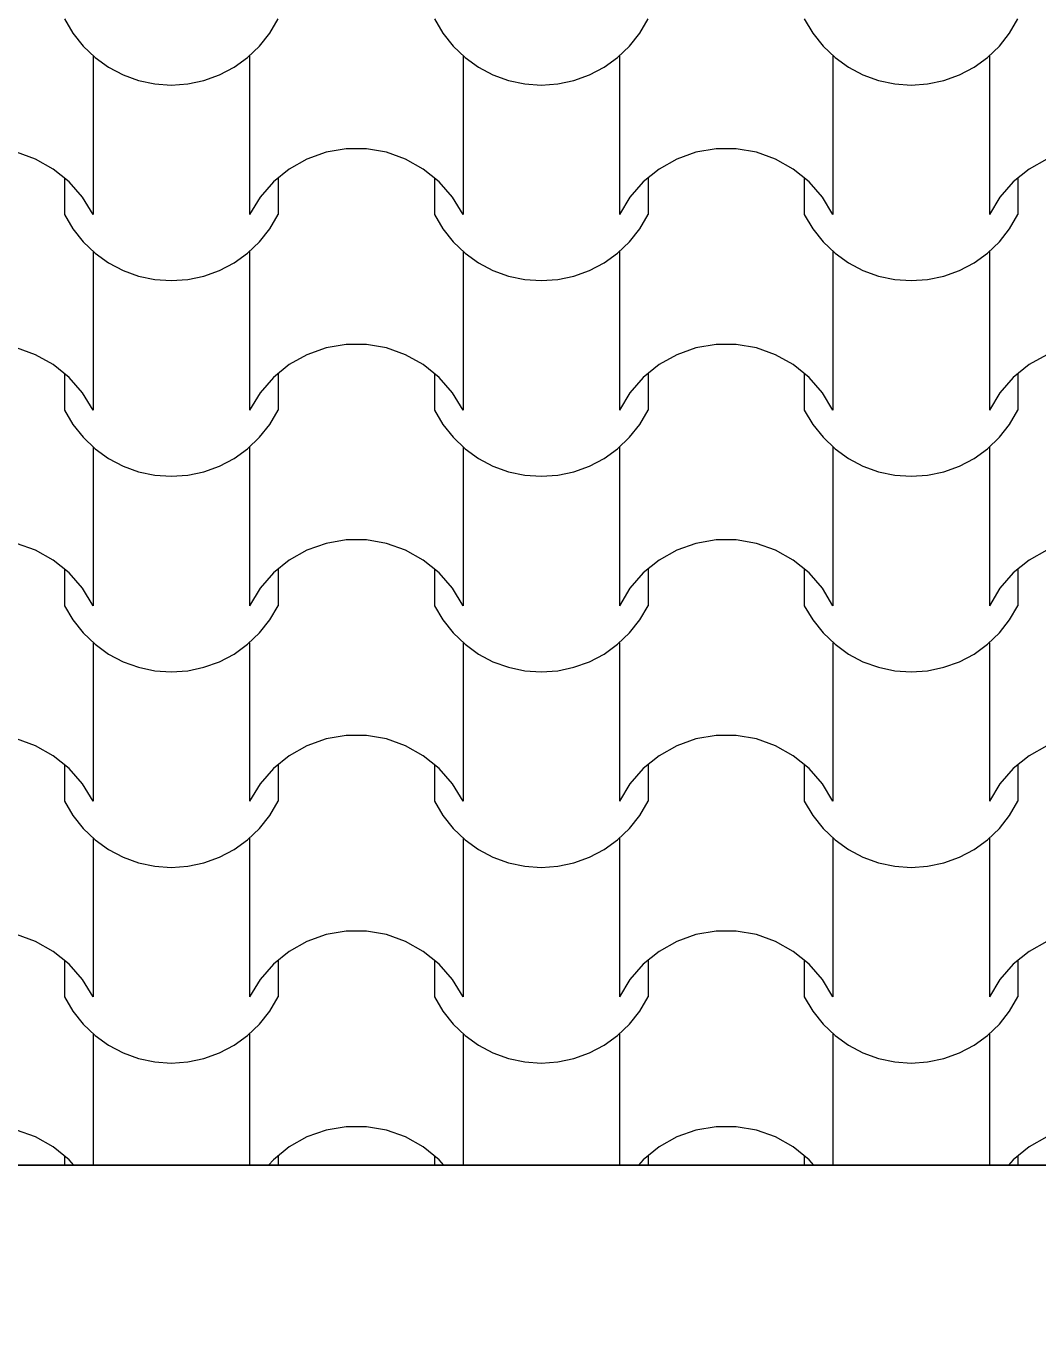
# Model space of a CAD drawing. Header units: millimetres. Extents: x 318905 to 439572, y -5133 to 105868.
# Drawn here: x 359044 to 359822, y 5696 to 6699 of the extents above; entities that cross this region are included whole.
import ezdxf

# ---------------------------------------------------------------- set-up
doc = ezdxf.new("R2010")
doc.units = ezdxf.units.MM
doc.header["$MEASUREMENT"] = 0
for name, color, linetype, lineweight in [('0_Stylo_No__98', 154, 'Continuous', 0), ('2D -  Dessin général_Stylo_No__1', 7, 'Continuous', 5), ('OMBRES_Stylo_No__1', 7, 'Continuous', 5)]:
    doc.layers.add(name, color=color, linetype=linetype, lineweight=lineweight)
doc.layers.add('OMBRES_Stylo_No__82', color=7, linetype='Continuous', lineweight=13, true_color=0xaaaaaa)
doc.styles.add('STYLE_GENERE_3', font='')
doc.styles.get('STYLE_GENERE_3').set_extended_font_data('Arial')
doc.dimstyles.new('STYLE_GENERE__1', dxfattribs={"dimtxt": 200, "dimasz": 142.5, "dimexe": 0.18, "dimexo": 500, "dimgap": 0.09, "dimtad": 0, "dimtih": 1, "dimtoh": 1, "dimlfac": 0.001, "dimzin": 0, "dimdsep": 46, "dimtxsty": 'STYLE_GENERE_3', "dimblk": 'ARROWHEAD_6', "dimblk1": 'ARROWHEAD_6', "dimblk2": 'ARROWHEAD_6', "dimcen": 0.09, "dimclrd": 154, "dimclre": 154, "dimclrt": 154, "dimazin": 0, "dimtfac": 1, "dimtdec": 4, "dimtmove": 0, "dimatfit": 3, "dimfxl": 0, "dimtolj": 1, "dimtzin": 0, "dimarcsym": 0})

# ---------------------------------------------------------------- blocks, each defined once
blk = doc.blocks.new('*X105')
at = {"layer": 'OMBRES_Stylo_No__82', "linetype": 'Continuous'}
for p, q in [((359073.9, 6704.2), (359080.3, 6693.2)), ((359231.7, 6693.2), (359238.1, 6704.2)), ((359358.4, 6704.2), (359364.8, 6693.2)), ((359516.2, 6693.2), (359522.6, 6704.2)), ((359642.8, 6704.2), (359649.3, 6693.2)), ((359800.6, 6693.2), (359807.1, 6704.2)), ((359080.3, 6693.2), (359088.2, 6683.2)), ((359223.8, 6683.2), (359231.7, 6693.2)), ((359364.8, 6693.2), (359372.7, 6683.2)), ((359508.3, 6683.2), (359516.2, 6693.2)), ((359649.3, 6693.2), (359657.2, 6683.2)), ((359792.8, 6683.2), (359800.6, 6693.2)), ((359088.2, 6683.2), (359097.4, 6674.5)), ((359095.9, 6675.8), (359095.9, 6614.8)), ((359214.6, 6674.5), (359223.8, 6683.2)), ((359216.1, 6675.8), (359216.1, 6614.8)), ((359372.7, 6683.2), (359381.9, 6674.5)), ((359380.4, 6675.8), (359380.4, 6614.8)), ((359499.1, 6674.5), (359508.3, 6683.2)), ((359500.6, 6675.8), (359500.6, 6614.8)), ((359657.2, 6683.2), (359666.4, 6674.5)), ((359664.8, 6675.8), (359664.8, 6614.8)), ((359783.6, 6674.5), (359792.8, 6683.2)), ((359785.1, 6675.8), (359785.1, 6614.8)), ((359097.4, 6674.5), (359107.7, 6667.1)), ((359107.7, 6667.1), (359118.9, 6661.1)), ((359193.1, 6661.1), (359204.3, 6667.1)), ((359204.3, 6667.1), (359214.6, 6674.5)), ((359381.9, 6674.5), (359392.2, 6667.1)), ((359392.2, 6667.1), (359403.4, 6661.1)), ((359477.5, 6661.1), (359488.8, 6667.1)), ((359488.8, 6667.1), (359499.1, 6674.5)), ((359666.4, 6674.5), (359676.7, 6667.1)), ((359676.7, 6667.1), (359687.9, 6661.1)), ((359762, 6661.1), (359773.3, 6667.1)), ((359773.3, 6667.1), (359783.6, 6674.5)), ((359118.9, 6661.1), (359130.9, 6656.8)), ((359130.9, 6656.8), (359143.3, 6654.2)), ((359168.7, 6654.2), (359181.1, 6656.8)), ((359181.1, 6656.8), (359193.1, 6661.1)), ((359403.4, 6661.1), (359415.4, 6656.8)), ((359415.4, 6656.8), (359427.8, 6654.2)), ((359453.2, 6654.2), (359465.6, 6656.8)), ((359465.6, 6656.8), (359477.5, 6661.1)), ((359687.9, 6661.1), (359699.9, 6656.8)), ((359699.9, 6656.8), (359712.3, 6654.2)), ((359737.6, 6654.2), (359750.1, 6656.8)), ((359750.1, 6656.8), (359762, 6661.1)), ((359143.3, 6654.2), (359156, 6653.3)), ((359156, 6653.3), (359168.7, 6654.2)), ((359427.8, 6654.2), (359440.5, 6653.3)), ((359440.5, 6653.3), (359453.2, 6654.2)), ((359712.3, 6654.2), (359725, 6653.3)), ((359725, 6653.3), (359737.6, 6654.2)), ((359095.9, 6614.8), (359095.9, 6553.8)), ((359216.1, 6614.8), (359216.1, 6553.8)), ((359380.4, 6614.8), (359380.4, 6553.8)), ((359500.6, 6614.8), (359500.6, 6553.8)), ((359664.8, 6614.8), (359664.8, 6553.8)), ((359785.1, 6614.8), (359785.1, 6553.8)), ((359051.7, 6596.4), (359037, 6601.7)), ((359065.3, 6588.8), (359051.7, 6596.4)), ((359260.3, 6596.4), (359246.7, 6588.8)), ((359275, 6601.7), (359260.3, 6596.4)), ((359290.4, 6604.3), (359275, 6601.7)), ((359298.2, 6604.3), (359290.4, 6604.3)), ((359306.1, 6604.3), (359298.2, 6604.3)), ((359321.5, 6601.7), (359306.1, 6604.3)), ((359336.2, 6596.4), (359321.5, 6601.7)), ((359349.8, 6588.8), (359336.2, 6596.4)), ((359544.8, 6596.4), (359531.1, 6588.8)), ((359559.5, 6601.7), (359544.8, 6596.4)), ((359574.9, 6604.3), (359559.5, 6601.7)), ((359582.7, 6604.3), (359574.9, 6604.3)), ((359590.5, 6604.3), (359582.7, 6604.3)), ((359605.9, 6601.7), (359590.5, 6604.3)), ((359620.7, 6596.4), (359605.9, 6601.7)), ((359634.3, 6588.8), (359620.7, 6596.4)), ((359829.3, 6596.4), (359815.6, 6588.8)), ((359077.5, 6578.9), (359065.3, 6588.8)), ((359246.7, 6588.8), (359234.5, 6578.9)), ((359361.9, 6578.9), (359349.8, 6588.8)), ((359531.1, 6588.8), (359519, 6578.9)), ((359646.4, 6578.9), (359634.3, 6588.8)), ((359815.6, 6588.8), (359803.5, 6578.9)), ((359073.9, 6581.8), (359073.9, 6553.8)), ((359087.7, 6567.2), (359077.5, 6578.9)), ((359234.5, 6578.9), (359224.3, 6567.2)), ((359238.1, 6581.8), (359238.1, 6553.8)), ((359358.4, 6581.8), (359358.4, 6553.8)), ((359372.2, 6567.2), (359361.9, 6578.9)), ((359519, 6578.9), (359508.7, 6567.2)), ((359522.6, 6581.8), (359522.6, 6553.8)), ((359642.8, 6581.8), (359642.8, 6553.8)), ((359656.7, 6567.2), (359646.4, 6578.9)), ((359803.5, 6578.9), (359793.2, 6567.2)), ((359807.1, 6581.8), (359807.1, 6553.8)), ((359095.9, 6553.8), (359087.7, 6567.2)), ((359224.3, 6567.2), (359216.1, 6553.8)), ((359380.4, 6553.8), (359372.2, 6567.2)), ((359508.7, 6567.2), (359500.6, 6553.8)), ((359664.8, 6553.8), (359656.7, 6567.2)), ((359793.2, 6567.2), (359785.1, 6553.8)), ((359073.9, 6553.8), (359080.3, 6542.9)), ((359231.7, 6542.9), (359238.1, 6553.8)), ((359358.4, 6553.8), (359364.8, 6542.9)), ((359516.2, 6542.9), (359522.6, 6553.8)), ((359642.8, 6553.8), (359649.3, 6542.9)), ((359800.6, 6542.9), (359807.1, 6553.8)), ((359080.3, 6542.9), (359088.2, 6532.9)), ((359223.8, 6532.9), (359231.7, 6542.9)), ((359364.8, 6542.9), (359372.7, 6532.9)), ((359508.3, 6532.9), (359516.2, 6542.9)), ((359649.3, 6542.9), (359657.2, 6532.9)), ((359792.8, 6532.9), (359800.6, 6542.9)), ((359088.2, 6532.9), (359097.4, 6524.1)), ((359095.9, 6525.4), (359095.9, 6464.5)), ((359214.6, 6524.1), (359223.8, 6532.9)), ((359216.1, 6525.4), (359216.1, 6464.5)), ((359372.7, 6532.9), (359381.9, 6524.1)), ((359380.4, 6525.4), (359380.4, 6464.5)), ((359499.1, 6524.1), (359508.3, 6532.9)), ((359500.6, 6525.4), (359500.6, 6464.5)), ((359657.2, 6532.9), (359666.4, 6524.1)), ((359664.8, 6525.4), (359664.8, 6464.5)), ((359783.6, 6524.1), (359792.8, 6532.9)), ((359785.1, 6525.4), (359785.1, 6464.5)), ((359097.4, 6524.1), (359107.7, 6516.7)), ((359107.7, 6516.7), (359118.9, 6510.8)), ((359193.1, 6510.8), (359204.3, 6516.7)), ((359204.3, 6516.7), (359214.6, 6524.1)), ((359381.9, 6524.1), (359392.2, 6516.7)), ((359392.2, 6516.7), (359403.4, 6510.8)), ((359477.5, 6510.8), (359488.8, 6516.7)), ((359488.8, 6516.7), (359499.1, 6524.1)), ((359666.4, 6524.1), (359676.7, 6516.7)), ((359676.7, 6516.7), (359687.9, 6510.8)), ((359762, 6510.8), (359773.3, 6516.7)), ((359773.3, 6516.7), (359783.6, 6524.1)), ((359118.9, 6510.8), (359130.9, 6506.5)), ((359130.9, 6506.5), (359143.3, 6503.9)), ((359168.7, 6503.9), (359181.1, 6506.5)), ((359181.1, 6506.5), (359193.1, 6510.8)), ((359403.4, 6510.8), (359415.4, 6506.5)), ((359415.4, 6506.5), (359427.8, 6503.9)), ((359453.2, 6503.9), (359465.6, 6506.5)), ((359465.6, 6506.5), (359477.5, 6510.8)), ((359687.9, 6510.8), (359699.9, 6506.5)), ((359699.9, 6506.5), (359712.3, 6503.9)), ((359737.6, 6503.9), (359750.1, 6506.5)), ((359750.1, 6506.5), (359762, 6510.8)), ((359143.3, 6503.9), (359156, 6503)), ((359156, 6503), (359168.7, 6503.9)), ((359427.8, 6503.9), (359440.5, 6503)), ((359440.5, 6503), (359453.2, 6503.9)), ((359712.3, 6503.9), (359725, 6503)), ((359725, 6503), (359737.6, 6503.9)), ((359095.9, 6464.5), (359095.9, 6403.5)), ((359216.1, 6464.5), (359216.1, 6403.5)), ((359380.4, 6464.5), (359380.4, 6403.5)), ((359500.6, 6464.5), (359500.6, 6403.5)), ((359664.8, 6464.5), (359664.8, 6403.5)), ((359785.1, 6464.5), (359785.1, 6403.5)), ((359051.7, 6446.1), (359037, 6451.3)), ((359065.3, 6438.5), (359051.7, 6446.1)), ((359260.3, 6446.1), (359246.7, 6438.5)), ((359275, 6451.3), (359260.3, 6446.1)), ((359290.4, 6454), (359275, 6451.3)), ((359298.2, 6454), (359290.4, 6454)), ((359306.1, 6454), (359298.2, 6454)), ((359321.5, 6451.3), (359306.1, 6454)), ((359336.2, 6446.1), (359321.5, 6451.3)), ((359349.8, 6438.5), (359336.2, 6446.1)), ((359544.8, 6446.1), (359531.1, 6438.5)), ((359559.5, 6451.3), (359544.8, 6446.1)), ((359574.9, 6454), (359559.5, 6451.3)), ((359582.7, 6454), (359574.9, 6454)), ((359590.5, 6454), (359582.7, 6454)), ((359605.9, 6451.3), (359590.5, 6454)), ((359620.7, 6446.1), (359605.9, 6451.3)), ((359634.3, 6438.5), (359620.7, 6446.1)), ((359829.3, 6446.1), (359815.6, 6438.5)), ((359077.5, 6428.6), (359065.3, 6438.5)), ((359246.7, 6438.5), (359234.5, 6428.6)), ((359361.9, 6428.6), (359349.8, 6438.5)), ((359531.1, 6438.5), (359519, 6428.6)), ((359646.4, 6428.6), (359634.3, 6438.5)), ((359815.6, 6438.5), (359803.5, 6428.6)), ((359073.9, 6431.5), (359073.9, 6403.5)), ((359087.7, 6416.8), (359077.5, 6428.6)), ((359234.5, 6428.6), (359224.3, 6416.8)), ((359238.1, 6431.5), (359238.1, 6403.5)), ((359358.4, 6431.5), (359358.4, 6403.5)), ((359372.2, 6416.8), (359361.9, 6428.6)), ((359519, 6428.6), (359508.7, 6416.8)), ((359522.6, 6431.5), (359522.6, 6403.5)), ((359642.8, 6431.5), (359642.8, 6403.5)), ((359656.7, 6416.8), (359646.4, 6428.6)), ((359803.5, 6428.6), (359793.2, 6416.8)), ((359807.1, 6431.5), (359807.1, 6403.5)), ((359095.9, 6403.5), (359087.7, 6416.8)), ((359224.3, 6416.8), (359216.1, 6403.5)), ((359380.4, 6403.5), (359372.2, 6416.8)), ((359508.7, 6416.8), (359500.6, 6403.5)), ((359664.8, 6403.5), (359656.7, 6416.8)), ((359793.2, 6416.8), (359785.1, 6403.5)), ((359073.9, 6403.5), (359080.3, 6392.5)), ((359231.7, 6392.5), (359238.1, 6403.5)), ((359358.4, 6403.5), (359364.8, 6392.5)), ((359516.2, 6392.5), (359522.6, 6403.5)), ((359642.8, 6403.5), (359649.3, 6392.5)), ((359800.6, 6392.5), (359807.1, 6403.5)), ((359080.3, 6392.5), (359088.2, 6382.6)), ((359223.8, 6382.6), (359231.7, 6392.5)), ((359364.8, 6392.5), (359372.7, 6382.6)), ((359508.3, 6382.6), (359516.2, 6392.5)), ((359649.3, 6392.5), (359657.2, 6382.6)), ((359792.8, 6382.6), (359800.6, 6392.5)), ((359088.2, 6382.6), (359097.4, 6373.8)), ((359095.9, 6375.1), (359095.9, 6314.1)), ((359214.6, 6373.8), (359223.8, 6382.6)), ((359216.1, 6375.1), (359216.1, 6314.1)), ((359372.7, 6382.6), (359381.9, 6373.8)), ((359380.4, 6375.1), (359380.4, 6314.1)), ((359499.1, 6373.8), (359508.3, 6382.6)), ((359500.6, 6375.1), (359500.6, 6314.1)), ((359657.2, 6382.6), (359666.4, 6373.8)), ((359664.8, 6375.1), (359664.8, 6314.1)), ((359783.6, 6373.8), (359792.8, 6382.6)), ((359785.1, 6375.1), (359785.1, 6314.1)), ((359097.4, 6373.8), (359107.7, 6366.4)), ((359107.7, 6366.4), (359118.9, 6360.5)), ((359193.1, 6360.5), (359204.3, 6366.4)), ((359204.3, 6366.4), (359214.6, 6373.8)), ((359381.9, 6373.8), (359392.2, 6366.4)), ((359392.2, 6366.4), (359403.4, 6360.5)), ((359477.5, 6360.5), (359488.8, 6366.4)), ((359488.8, 6366.4), (359499.1, 6373.8)), ((359666.4, 6373.8), (359676.7, 6366.4)), ((359676.7, 6366.4), (359687.9, 6360.5)), ((359762, 6360.5), (359773.3, 6366.4)), ((359773.3, 6366.4), (359783.6, 6373.8)), ((359118.9, 6360.5), (359130.9, 6356.1)), ((359130.9, 6356.1), (359143.3, 6353.5)), ((359168.7, 6353.5), (359181.1, 6356.1)), ((359181.1, 6356.1), (359193.1, 6360.5)), ((359403.4, 6360.5), (359415.4, 6356.1)), ((359415.4, 6356.1), (359427.8, 6353.5)), ((359453.2, 6353.5), (359465.6, 6356.1)), ((359465.6, 6356.1), (359477.5, 6360.5)), ((359687.9, 6360.5), (359699.9, 6356.1)), ((359699.9, 6356.1), (359712.3, 6353.5)), ((359737.6, 6353.5), (359750.1, 6356.1)), ((359750.1, 6356.1), (359762, 6360.5)), ((359143.3, 6353.5), (359156, 6352.6)), ((359156, 6352.6), (359168.7, 6353.5)), ((359427.8, 6353.5), (359440.5, 6352.6)), ((359440.5, 6352.6), (359453.2, 6353.5)), ((359712.3, 6353.5), (359725, 6352.6)), ((359725, 6352.6), (359737.6, 6353.5)), ((359095.9, 6314.1), (359095.9, 6253.1)), ((359216.1, 6314.1), (359216.1, 6253.1)), ((359380.4, 6314.1), (359380.4, 6253.1)), ((359500.6, 6314.1), (359500.6, 6253.1)), ((359664.8, 6314.1), (359664.8, 6253.1)), ((359785.1, 6314.1), (359785.1, 6253.1)), ((359051.7, 6295.8), (359037, 6301)), ((359065.3, 6288.1), (359051.7, 6295.8)), ((359260.3, 6295.8), (359246.7, 6288.1)), ((359275, 6301), (359260.3, 6295.8)), ((359290.4, 6303.7), (359275, 6301)), ((359298.2, 6303.7), (359290.4, 6303.7)), ((359306.1, 6303.7), (359298.2, 6303.7)), ((359321.5, 6301), (359306.1, 6303.7)), ((359336.2, 6295.8), (359321.5, 6301)), ((359349.8, 6288.1), (359336.2, 6295.8)), ((359544.8, 6295.8), (359531.1, 6288.1)), ((359559.5, 6301), (359544.8, 6295.8)), ((359574.9, 6303.7), (359559.5, 6301)), ((359582.7, 6303.7), (359574.9, 6303.7)), ((359590.5, 6303.7), (359582.7, 6303.7)), ((359605.9, 6301), (359590.5, 6303.7)), ((359620.7, 6295.8), (359605.9, 6301)), ((359634.3, 6288.1), (359620.7, 6295.8)), ((359829.3, 6295.8), (359815.6, 6288.1)), ((359077.5, 6278.3), (359065.3, 6288.1)), ((359246.7, 6288.1), (359234.5, 6278.3)), ((359361.9, 6278.3), (359349.8, 6288.1)), ((359531.1, 6288.1), (359519, 6278.3)), ((359646.4, 6278.3), (359634.3, 6288.1)), ((359815.6, 6288.1), (359803.5, 6278.3)), ((359073.9, 6281.2), (359073.9, 6253.1)), ((359087.7, 6266.5), (359077.5, 6278.3)), ((359234.5, 6278.3), (359224.3, 6266.5)), ((359238.1, 6281.2), (359238.1, 6253.1)), ((359358.4, 6281.2), (359358.4, 6253.1)), ((359372.2, 6266.5), (359361.9, 6278.3)), ((359519, 6278.3), (359508.7, 6266.5)), ((359522.6, 6281.2), (359522.6, 6253.1)), ((359642.8, 6281.2), (359642.8, 6253.1)), ((359656.7, 6266.5), (359646.4, 6278.3)), ((359803.5, 6278.3), (359793.2, 6266.5)), ((359807.1, 6281.2), (359807.1, 6253.1)), ((359095.9, 6253.1), (359087.7, 6266.5)), ((359224.3, 6266.5), (359216.1, 6253.1)), ((359380.4, 6253.1), (359372.2, 6266.5)), ((359508.7, 6266.5), (359500.6, 6253.1)), ((359664.8, 6253.1), (359656.7, 6266.5)), ((359793.2, 6266.5), (359785.1, 6253.1)), ((359073.9, 6253.1), (359080.3, 6242.2)), ((359231.7, 6242.2), (359238.1, 6253.1)), ((359358.4, 6253.1), (359364.8, 6242.2)), ((359516.2, 6242.2), (359522.6, 6253.1)), ((359642.8, 6253.1), (359649.3, 6242.2)), ((359800.6, 6242.2), (359807.1, 6253.1)), ((359080.3, 6242.2), (359088.2, 6232.2)), ((359223.8, 6232.2), (359231.7, 6242.2)), ((359364.8, 6242.2), (359372.7, 6232.2)), ((359508.3, 6232.2), (359516.2, 6242.2)), ((359649.3, 6242.2), (359657.2, 6232.2)), ((359792.8, 6232.2), (359800.6, 6242.2)), ((359088.2, 6232.2), (359097.4, 6223.5)), ((359095.9, 6224.7), (359095.9, 6163.8)), ((359214.6, 6223.5), (359223.8, 6232.2)), ((359216.1, 6224.7), (359216.1, 6163.8)), ((359372.7, 6232.2), (359381.9, 6223.5)), ((359380.4, 6224.7), (359380.4, 6163.8)), ((359499.1, 6223.5), (359508.3, 6232.2)), ((359500.6, 6224.7), (359500.6, 6163.8)), ((359657.2, 6232.2), (359666.4, 6223.5)), ((359664.8, 6224.7), (359664.8, 6163.8)), ((359783.6, 6223.5), (359792.8, 6232.2)), ((359785.1, 6224.7), (359785.1, 6163.8)), ((359097.4, 6223.5), (359107.7, 6216)), ((359107.7, 6216), (359118.9, 6210.1)), ((359193.1, 6210.1), (359204.3, 6216)), ((359204.3, 6216), (359214.6, 6223.5)), ((359381.9, 6223.5), (359392.2, 6216)), ((359392.2, 6216), (359403.4, 6210.1)), ((359477.5, 6210.1), (359488.8, 6216)), ((359488.8, 6216), (359499.1, 6223.5)), ((359666.4, 6223.5), (359676.7, 6216)), ((359676.7, 6216), (359687.9, 6210.1)), ((359762, 6210.1), (359773.3, 6216)), ((359773.3, 6216), (359783.6, 6223.5)), ((359118.9, 6210.1), (359130.9, 6205.8)), ((359130.9, 6205.8), (359143.3, 6203.2)), ((359168.7, 6203.2), (359181.1, 6205.8)), ((359181.1, 6205.8), (359193.1, 6210.1)), ((359403.4, 6210.1), (359415.4, 6205.8)), ((359415.4, 6205.8), (359427.8, 6203.2)), ((359453.2, 6203.2), (359465.6, 6205.8)), ((359465.6, 6205.8), (359477.5, 6210.1)), ((359687.9, 6210.1), (359699.9, 6205.8)), ((359699.9, 6205.8), (359712.3, 6203.2)), ((359737.6, 6203.2), (359750.1, 6205.8)), ((359750.1, 6205.8), (359762, 6210.1)), ((359143.3, 6203.2), (359156, 6202.3)), ((359156, 6202.3), (359168.7, 6203.2)), ((359427.8, 6203.2), (359440.5, 6202.3)), ((359440.5, 6202.3), (359453.2, 6203.2)), ((359712.3, 6203.2), (359725, 6202.3)), ((359725, 6202.3), (359737.6, 6203.2)), ((359095.9, 6163.8), (359095.9, 6102.8)), ((359216.1, 6163.8), (359216.1, 6102.8)), ((359380.4, 6163.8), (359380.4, 6102.8)), ((359500.6, 6163.8), (359500.6, 6102.8)), ((359664.8, 6163.8), (359664.8, 6102.8)), ((359785.1, 6163.8), (359785.1, 6102.8)), ((359051.7, 6145.4), (359037, 6150.7)), ((359065.3, 6137.8), (359051.7, 6145.4)), ((359260.3, 6145.4), (359246.7, 6137.8)), ((359275, 6150.7), (359260.3, 6145.4)), ((359290.4, 6153.3), (359275, 6150.7)), ((359298.2, 6153.3), (359290.4, 6153.3)), ((359306.1, 6153.3), (359298.2, 6153.3)), ((359321.5, 6150.7), (359306.1, 6153.3)), ((359336.2, 6145.4), (359321.5, 6150.7)), ((359349.8, 6137.8), (359336.2, 6145.4)), ((359544.8, 6145.4), (359531.1, 6137.8)), ((359559.5, 6150.7), (359544.8, 6145.4)), ((359574.9, 6153.3), (359559.5, 6150.7)), ((359582.7, 6153.3), (359574.9, 6153.3)), ((359590.5, 6153.3), (359582.7, 6153.3)), ((359605.9, 6150.7), (359590.5, 6153.3)), ((359620.7, 6145.4), (359605.9, 6150.7)), ((359634.3, 6137.8), (359620.7, 6145.4)), ((359829.3, 6145.4), (359815.6, 6137.8)), ((359077.5, 6127.9), (359065.3, 6137.8)), ((359246.7, 6137.8), (359234.5, 6127.9)), ((359361.9, 6127.9), (359349.8, 6137.8)), ((359531.1, 6137.8), (359519, 6127.9)), ((359646.4, 6127.9), (359634.3, 6137.8)), ((359815.6, 6137.8), (359803.5, 6127.9)), ((359073.9, 6130.8), (359073.9, 6102.8)), ((359087.7, 6116.2), (359077.5, 6127.9)), ((359234.5, 6127.9), (359224.3, 6116.2)), ((359238.1, 6130.8), (359238.1, 6102.8)), ((359358.4, 6130.8), (359358.4, 6102.8)), ((359372.2, 6116.2), (359361.9, 6127.9)), ((359519, 6127.9), (359508.7, 6116.2)), ((359522.6, 6130.8), (359522.6, 6102.8)), ((359642.8, 6130.8), (359642.8, 6102.8)), ((359656.7, 6116.2), (359646.4, 6127.9)), ((359803.5, 6127.9), (359793.2, 6116.2)), ((359807.1, 6130.8), (359807.1, 6102.8)), ((359095.9, 6102.8), (359087.7, 6116.2)), ((359224.3, 6116.2), (359216.1, 6102.8)), ((359380.4, 6102.8), (359372.2, 6116.2)), ((359508.7, 6116.2), (359500.6, 6102.8)), ((359664.8, 6102.8), (359656.7, 6116.2)), ((359793.2, 6116.2), (359785.1, 6102.8)), ((359073.9, 6102.8), (359080.3, 6091.9)), ((359231.7, 6091.9), (359238.1, 6102.8)), ((359358.4, 6102.8), (359364.8, 6091.9)), ((359516.2, 6091.9), (359522.6, 6102.8)), ((359642.8, 6102.8), (359649.3, 6091.9)), ((359800.6, 6091.9), (359807.1, 6102.8)), ((359080.3, 6091.9), (359088.2, 6081.9)), ((359223.8, 6081.9), (359231.7, 6091.9)), ((359364.8, 6091.9), (359372.7, 6081.9)), ((359508.3, 6081.9), (359516.2, 6091.9)), ((359649.3, 6091.9), (359657.2, 6081.9)), ((359792.8, 6081.9), (359800.6, 6091.9)), ((359088.2, 6081.9), (359097.4, 6073.1)), ((359095.9, 6074.4), (359095.9, 6013.4)), ((359214.6, 6073.1), (359223.8, 6081.9)), ((359216.1, 6074.4), (359216.1, 6013.4)), ((359372.7, 6081.9), (359381.9, 6073.1)), ((359380.4, 6074.4), (359380.4, 6013.4)), ((359499.1, 6073.1), (359508.3, 6081.9)), ((359500.6, 6074.4), (359500.6, 6013.4)), ((359657.2, 6081.9), (359666.4, 6073.1)), ((359664.8, 6074.4), (359664.8, 6013.4)), ((359783.6, 6073.1), (359792.8, 6081.9)), ((359785.1, 6074.4), (359785.1, 6013.4)), ((359097.4, 6073.1), (359107.7, 6065.7)), ((359107.7, 6065.7), (359118.9, 6059.8)), ((359193.1, 6059.8), (359204.3, 6065.7)), ((359204.3, 6065.7), (359214.6, 6073.1)), ((359381.9, 6073.1), (359392.2, 6065.7)), ((359392.2, 6065.7), (359403.4, 6059.8)), ((359477.5, 6059.8), (359488.8, 6065.7)), ((359488.8, 6065.7), (359499.1, 6073.1)), ((359666.4, 6073.1), (359676.7, 6065.7)), ((359676.7, 6065.7), (359687.9, 6059.8)), ((359762, 6059.8), (359773.3, 6065.7)), ((359773.3, 6065.7), (359783.6, 6073.1)), ((359118.9, 6059.8), (359130.9, 6055.5)), ((359130.9, 6055.5), (359143.3, 6052.9)), ((359168.7, 6052.9), (359181.1, 6055.5)), ((359181.1, 6055.5), (359193.1, 6059.8)), ((359403.4, 6059.8), (359415.4, 6055.5)), ((359415.4, 6055.5), (359427.8, 6052.9)), ((359453.2, 6052.9), (359465.6, 6055.5)), ((359465.6, 6055.5), (359477.5, 6059.8)), ((359687.9, 6059.8), (359699.9, 6055.5)), ((359699.9, 6055.5), (359712.3, 6052.9)), ((359737.6, 6052.9), (359750.1, 6055.5)), ((359750.1, 6055.5), (359762, 6059.8)), ((359143.3, 6052.9), (359156, 6052)), ((359156, 6052), (359168.7, 6052.9)), ((359427.8, 6052.9), (359440.5, 6052)), ((359440.5, 6052), (359453.2, 6052.9)), ((359712.3, 6052.9), (359725, 6052)), ((359725, 6052), (359737.6, 6052.9)), ((359095.9, 6013.4), (359095.9, 5952.5)), ((359216.1, 6013.4), (359216.1, 5952.5)), ((359380.4, 6013.4), (359380.4, 5952.5)), ((359500.6, 6013.4), (359500.6, 5952.5)), ((359664.8, 6013.4), (359664.8, 5952.5)), ((359785.1, 6013.4), (359785.1, 5952.5)), ((359051.7, 5995.1), (359037, 6000.3)), ((359065.3, 5987.4), (359051.7, 5995.1)), ((359260.3, 5995.1), (359246.7, 5987.4)), ((359275, 6000.3), (359260.3, 5995.1)), ((359290.4, 6003), (359275, 6000.3)), ((359298.2, 6003), (359290.4, 6003)), ((359306.1, 6003), (359298.2, 6003)), ((359321.5, 6000.3), (359306.1, 6003)), ((359336.2, 5995.1), (359321.5, 6000.3)), ((359349.8, 5987.4), (359336.2, 5995.1)), ((359544.8, 5995.1), (359531.1, 5987.4)), ((359559.5, 6000.3), (359544.8, 5995.1)), ((359574.9, 6003), (359559.5, 6000.3)), ((359582.7, 6003), (359574.9, 6003)), ((359590.5, 6003), (359582.7, 6003)), ((359605.9, 6000.3), (359590.5, 6003)), ((359620.7, 5995.1), (359605.9, 6000.3)), ((359634.3, 5987.4), (359620.7, 5995.1)), ((359829.3, 5995.1), (359815.6, 5987.4)), ((359077.5, 5977.6), (359065.3, 5987.4)), ((359246.7, 5987.4), (359234.5, 5977.6)), ((359361.9, 5977.6), (359349.8, 5987.4)), ((359531.1, 5987.4), (359519, 5977.6)), ((359646.4, 5977.6), (359634.3, 5987.4)), ((359815.6, 5987.4), (359803.5, 5977.6)), ((359073.9, 5980.5), (359073.9, 5952.5)), ((359087.7, 5965.8), (359077.5, 5977.6)), ((359234.5, 5977.6), (359224.3, 5965.8)), ((359238.1, 5980.5), (359238.1, 5952.5)), ((359358.4, 5980.5), (359358.4, 5952.5)), ((359372.2, 5965.8), (359361.9, 5977.6)), ((359519, 5977.6), (359508.7, 5965.8)), ((359522.6, 5980.5), (359522.6, 5952.5)), ((359642.8, 5980.5), (359642.8, 5952.5)), ((359656.7, 5965.8), (359646.4, 5977.6)), ((359803.5, 5977.6), (359793.2, 5965.8)), ((359807.1, 5980.5), (359807.1, 5952.5)), ((359095.9, 5952.5), (359087.7, 5965.8)), ((359224.3, 5965.8), (359216.1, 5952.5)), ((359380.4, 5952.5), (359372.2, 5965.8)), ((359508.7, 5965.8), (359500.6, 5952.5)), ((359664.8, 5952.5), (359656.7, 5965.8)), ((359793.2, 5965.8), (359785.1, 5952.5)), ((359073.9, 5952.5), (359080.3, 5941.5)), ((359231.7, 5941.5), (359238.1, 5952.5)), ((359358.4, 5952.5), (359364.8, 5941.5)), ((359516.2, 5941.5), (359522.6, 5952.5)), ((359642.8, 5952.5), (359649.3, 5941.5)), ((359800.6, 5941.5), (359807.1, 5952.5)), ((359080.3, 5941.5), (359088.2, 5931.6)), ((359223.8, 5931.6), (359231.7, 5941.5)), ((359364.8, 5941.5), (359372.7, 5931.6)), ((359508.3, 5931.6), (359516.2, 5941.5)), ((359649.3, 5941.5), (359657.2, 5931.6)), ((359792.8, 5931.6), (359800.6, 5941.5)), ((359088.2, 5931.6), (359097.4, 5922.8)), ((359095.9, 5924.1), (359095.9, 5863.1)), ((359214.6, 5922.8), (359223.8, 5931.6)), ((359216.1, 5924.1), (359216.1, 5863.1)), ((359372.7, 5931.6), (359381.9, 5922.8)), ((359380.4, 5924.1), (359380.4, 5863.1)), ((359499.1, 5922.8), (359508.3, 5931.6)), ((359500.6, 5924.1), (359500.6, 5863.1)), ((359657.2, 5931.6), (359666.4, 5922.8)), ((359664.8, 5924.1), (359664.8, 5863.1)), ((359783.6, 5922.8), (359792.8, 5931.6)), ((359785.1, 5924.1), (359785.1, 5863.1)), ((359097.4, 5922.8), (359107.7, 5915.4)), ((359107.7, 5915.4), (359118.9, 5909.5)), ((359193.1, 5909.5), (359204.3, 5915.4)), ((359204.3, 5915.4), (359214.6, 5922.8)), ((359381.9, 5922.8), (359392.2, 5915.4)), ((359392.2, 5915.4), (359403.4, 5909.5)), ((359477.5, 5909.5), (359488.8, 5915.4)), ((359488.8, 5915.4), (359499.1, 5922.8)), ((359666.4, 5922.8), (359676.7, 5915.4)), ((359676.7, 5915.4), (359687.9, 5909.5)), ((359762, 5909.5), (359773.3, 5915.4)), ((359773.3, 5915.4), (359783.6, 5922.8)), ((359118.9, 5909.5), (359130.9, 5905.1)), ((359130.9, 5905.1), (359143.3, 5902.5)), ((359168.7, 5902.5), (359181.1, 5905.1)), ((359181.1, 5905.1), (359193.1, 5909.5)), ((359403.4, 5909.5), (359415.4, 5905.1)), ((359415.4, 5905.1), (359427.8, 5902.5)), ((359453.2, 5902.5), (359465.6, 5905.1)), ((359465.6, 5905.1), (359477.5, 5909.5)), ((359687.9, 5909.5), (359699.9, 5905.1)), ((359699.9, 5905.1), (359712.3, 5902.5)), ((359737.6, 5902.5), (359750.1, 5905.1)), ((359750.1, 5905.1), (359762, 5909.5)), ((359143.3, 5902.5), (359156, 5901.6)), ((359156, 5901.6), (359168.7, 5902.5)), ((359427.8, 5902.5), (359440.5, 5901.6)), ((359440.5, 5901.6), (359453.2, 5902.5)), ((359712.3, 5902.5), (359725, 5901.6)), ((359725, 5901.6), (359737.6, 5902.5)), ((359095.9, 5863.1), (359095.9, 5823)), ((359216.1, 5863.1), (359216.1, 5823)), ((359380.4, 5863.1), (359380.4, 5823)), ((359500.6, 5863.1), (359500.6, 5823)), ((359664.8, 5863.1), (359664.8, 5823)), ((359785.1, 5863.1), (359785.1, 5823)), ((359051.7, 5844.8), (359037, 5850)), ((359065.3, 5837.1), (359051.7, 5844.8)), ((359260.3, 5844.8), (359246.7, 5837.1)), ((359275, 5850), (359260.3, 5844.8)), ((359290.4, 5852.6), (359275, 5850)), ((359298.2, 5852.6), (359290.4, 5852.6)), ((359306.1, 5852.6), (359298.2, 5852.6)), ((359321.5, 5850), (359306.1, 5852.6)), ((359336.2, 5844.8), (359321.5, 5850)), ((359349.8, 5837.1), (359336.2, 5844.8)), ((359544.8, 5844.8), (359531.1, 5837.1)), ((359559.5, 5850), (359544.8, 5844.8)), ((359574.9, 5852.6), (359559.5, 5850)), ((359582.7, 5852.6), (359574.9, 5852.6)), ((359590.5, 5852.6), (359582.7, 5852.6)), ((359605.9, 5850), (359590.5, 5852.6)), ((359620.7, 5844.8), (359605.9, 5850)), ((359634.3, 5837.1), (359620.7, 5844.8)), ((359829.3, 5844.8), (359815.6, 5837.1)), ((359077.5, 5827.3), (359065.3, 5837.1)), ((359246.7, 5837.1), (359234.5, 5827.3)), ((359361.9, 5827.3), (359349.8, 5837.1)), ((359531.1, 5837.1), (359519, 5827.3)), ((359646.4, 5827.3), (359634.3, 5837.1)), ((359815.6, 5837.1), (359803.5, 5827.3)), ((359073.9, 5830.2), (359073.9, 5823)), ((359081.2, 5823), (359077.5, 5827.3)), ((359234.5, 5827.3), (359230.8, 5823)), ((359238.1, 5830.2), (359238.1, 5823)), ((359358.4, 5830.2), (359358.4, 5823)), ((359365.7, 5823), (359361.9, 5827.3)), ((359519, 5827.3), (359515.3, 5823)), ((359522.6, 5830.2), (359522.6, 5823)), ((359642.8, 5830.2), (359642.8, 5823)), ((359650.1, 5823), (359646.4, 5827.3)), ((359803.5, 5827.3), (359799.8, 5823)), ((359807.1, 5830.2), (359807.1, 5823))]:
    blk.add_line(p, q, dxfattribs=at)
blk = doc.blocks.new('Hachure_25', base_point=(0, 4000))
at = {"layer": 'OMBRES_Stylo_No__1', "linetype": 'Continuous'}
blk.add_line((354049.4, 5823), (361366.4, 5823), dxfattribs=at)
at = {"layer": 'OMBRES_Stylo_No__82', "linetype": 'Continuous'}
blk.add_blockref('*X105', (0, 0), dxfattribs=at)
blk = doc.blocks.new('*D124')
at = {"layer": '0_Stylo_No__98', "linetype": 'Continuous'}
for p, q in [((352187.7, 7634.5), (352187.7, 7747)), ((352262.7, 7559.5), (352112.7, 7709.5)), ((352687.7, 7634.5), (352047.1, 7634.5)), ((352187.7, 3678.3), (352187.7, 7634.5)), ((352187.7, -552.4), (352187.7, 3403.7)), ((352112.7, -477.4), (352262.7, -627.4)), ((352328.3, -552.4), (351687.7, -552.4)), ((352187.7, -664.9), (352187.7, -552.4))]:
    blk.add_line(p, q, dxfattribs=at)
at = {"layer": '0_Stylo_No__98', "insert": (351920.8, 3441), "char_height": 200, "attachment_point": 7, "style": 'STYLE_GENERE_3'}
blk.add_mtext('\\A1;{\\pql;\\fArial|b0|i0|c0|p34;8,19}', dxfattribs=at)
blk = doc.blocks.new('ARROWHEAD_6')
at = {"color": 0, "linetype": 'Continuous', "lineweight": 0}
for p, q in [((-0.5, -0.5), (0.5, 0.5)), ((0, 0), (-1, 0))]:
    blk.add_line(p, q, dxfattribs=at)

msp = doc.modelspace()

# ---------------------------------------------------------------- linework, layer by layer
at = {"layer": '2D -  Dessin général_Stylo_No__1', "linetype": 'Continuous'}
msp.add_line((369844.465, 5822.959), (354049.368, 5823.012), dxfattribs=at)

# ---------------------------------------------------------------- block references
at = {"layer": 'OMBRES_Stylo_No__82', "linetype": 'Continuous'}
msp.add_blockref('Hachure_25', (0, 4000), dxfattribs=at)

# ---------------------------------------------------------------- dimensions: what is measured, and where the dimension line sits
at = {"color": 154, "linetype": 'Continuous', "lineweight": 0}
dim = msp.add_linear_dim(base=(352187.679, 7634.463), p1=(352187.679, -552.434), p2=(369844.465, 7634.463), angle=90, dimstyle='STYLE_GENERE__1', dxfattribs=at)
dim.commit()
dim.dimension.update_dxf_attribs({"geometry": '*D124', "text_midpoint": (352215.877, 3541.014), "dimtype": 160})

doc.saveas('drawing.dxf')
